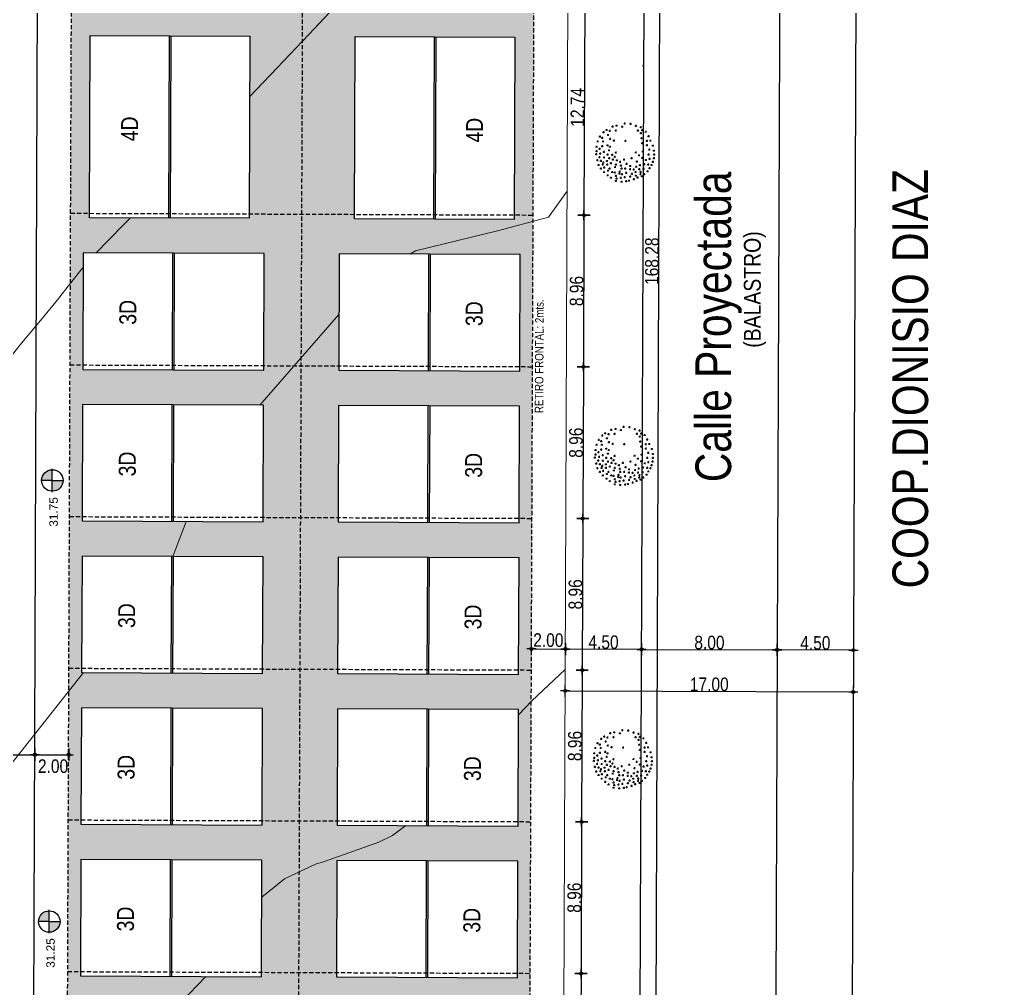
# Model space of a CAD drawing. Header units: inches. Extents: x 203 to 1065, y -1127 to 921.
# Drawn here: x 620.7 to 679.2, y 673.3 to 730.5 of the extents above; entities that cross this region are included whole.
import ezdxf

# ---------------------------------------------------------------- set-up
doc = ezdxf.new("R2010")
doc.units = ezdxf.units.IN
doc.header["$MEASUREMENT"] = 0
doc.header["$PDMODE"] = 35
doc.linetypes.add('DASHED2', pattern=[0.375, 0.25, -0.125])
for name, color, linetype in [('calle', 3, 'Continuous'), ('COTAS', 7, 'Continuous'), ('Cumbreras', 140, 'Continuous'), ('CURVAS', 32, 'Continuous'), ('D3', 30, 'Continuous'), ('D4', 210, 'Continuous'), ('P-035', 3, 'Continuous'), ('Vegetación', 102, 'Continuous')]:
    doc.layers.add(name, color=color, linetype=linetype)
doc.layers.add('Limite terrenos', color=2, linetype='DASHED2', transparency=0.4)
doc.styles.add('COVINFUNSAN', font='arial.ttf', dxfattribs={"height": 0.5})
doc.styles.add('TECHNICLITE', font='techl___.ttf')
doc.dimstyles.new('1-100', dxfattribs={"dimscale": 0, "dimtxt": 0.09, "dimasz": 0.03, "dimexe": 0.12, "dimexo": 0.2, "dimgap": 0.005, "dimtad": 3, "dimzin": 0, "dimdsep": 46, "dimtxsty": 'TECHNICLITE', "dimblk1": 'COTA', "dimblk2": 'COTA', "dimsah": 1, "dimcen": 2.5, "dimse1": 1, "dimse2": 1, "dimclrd": 7, "dimclre": 7, "dimclrt": 7, "dimadec": 0, "dimazin": 0, "dimtfac": 1, "dimtdec": 6, "dimtmove": 2, "dimatfit": 3, "dimldrblk": 'COTA', "dimfxl": 1, "dimtolj": 1, "dimtzin": 0, "dimarcsym": 0})

# ---------------------------------------------------------------- blocks, each defined once
blk = doc.blocks.new('RB13')
for p, q in [((-0.095, 0.4938), (-0.095, 0.4627)), ((0.0013, 0.4967), (0.0013, 0.4655)), ((-0.0794, 0.4783), (-0.1105, 0.4783)), ((0.0169, 0.4811), (-0.0143, 0.4811)), ((-0.1827, 0.4598), (-0.1827, 0.4287)), ((0.1343, 0.4627), (0.1343, 0.4315)), ((-0.1671, 0.4443), (-0.1983, 0.4443)), ((0.0437, 0.4457), (0.0437, 0.4145)), ((0.1499, 0.4471), (0.1187, 0.4471)), ((0.2022, 0.4485), (0.2022, 0.4173)), ((-0.2619, 0.4372), (-0.2619, 0.406)), ((0.0593, 0.4301), (0.0281, 0.4301)), ((0.2178, 0.4329), (0.1866, 0.4329)), ((-0.2463, 0.4216), (-0.2775, 0.4216)), ((0.3013, 0.3918), (0.3013, 0.3607)), ((-0.2874, 0.389), (-0.2874, 0.3578)), ((-0.2167, 0.3833), (-0.2167, 0.3522)), ((0.1484, 0.3833), (0.1484, 0.3522)), ((0.2475, 0.3777), (0.2475, 0.3465)), ((0.3168, 0.3762), (0.2857, 0.3762)), ((-0.344, 0.3635), (-0.344, 0.3323)), ((-0.2718, 0.3734), (-0.303, 0.3734)), ((-0.2011, 0.3677), (-0.2322, 0.3677)), ((0.164, 0.3677), (0.1328, 0.3677)), ((0.2631, 0.3621), (0.2319, 0.3621)), ((-0.3284, 0.3479), (-0.3596, 0.3479)), ((0.3494, 0.355), (0.3494, 0.3238)), ((-0.2648, 0.338), (-0.2648, 0.3068)), ((0.365, 0.3394), (0.3338, 0.3394)), ((-0.2492, 0.3224), (-0.2803, 0.3224)), ((0.2758, 0.3097), (0.2758, 0.2785)), ((0.2914, 0.2941), (0.2602, 0.2941)), ((-0.3893, 0.2898), (-0.3893, 0.2587)), ((0.4088, 0.2842), (0.4088, 0.253)), ((-0.3737, 0.2742), (-0.4049, 0.2742)), ((0.3692, 0.2615), (0.3692, 0.2303)), ((0.4244, 0.2686), (0.3932, 0.2686)), ((-0.2733, 0.2587), (-0.2733, 0.2275)), ((0.2418, 0.2445), (0.2418, 0.2133)), ((0.3848, 0.2459), (0.3536, 0.2459)), ((-0.2577, 0.2431), (-0.2888, 0.2431)), ((0.2574, 0.2289), (0.2262, 0.2289)), ((-0.4204, 0.2162), (-0.4204, 0.185)), ((-0.3638, 0.2133), (-0.3638, 0.1822)), ((-0.0101, 0.2133), (-0.0101, 0.1822)), ((0.1796, 0.219), (0.1796, 0.1878)), ((-0.4048, 0.2006), (-0.436, 0.2006)), ((-0.3482, 0.1977), (-0.3794, 0.1977)), ((0.0055, 0.1977), (-0.0256, 0.1977)), ((0.1951, 0.2034), (0.164, 0.2034)), ((0.3579, 0.2048), (0.3579, 0.1737)), ((0.4456, 0.2048), (0.4456, 0.1737)), ((0.3734, 0.1892), (0.3423, 0.1892)), ((0.4612, 0.1892), (0.43, 0.1892)), ((-0.2874, 0.1737), (-0.2874, 0.1425)), ((-0.2718, 0.1581), (-0.303, 0.1581)), ((-0.4629, 0.134), (-0.4629, 0.1028)), ((-0.3638, 0.1425), (-0.3638, 0.1113)), ((0.2843, 0.1397), (0.2843, 0.1085)), ((-0.4473, 0.1184), (-0.4785, 0.1184)), ((-0.3482, 0.1269), (-0.3794, 0.1269)), ((0.2447, 0.117), (0.2447, 0.0858)), ((0.2999, 0.1241), (0.2687, 0.1241)), ((0.3692, 0.1255), (0.3692, 0.0943)), ((0.4626, 0.117), (0.4626, 0.0858)), ((0.2602, 0.1014), (0.2291, 0.1014)), ((0.3848, 0.1099), (0.3536, 0.1099)), ((0.4782, 0.1014), (0.447, 0.1014)), ((-0.4034, 0.0717), (-0.4034, 0.0405)), ((0.4145, 0.0802), (0.4145, 0.049)), ((-0.4799, 0.0518), (-0.4799, 0.0207)), ((-0.3879, 0.0561), (-0.419, 0.0561)), ((0.2588, 0.0575), (0.2588, 0.0263)), ((0.43, 0.0646), (0.3989, 0.0646)), ((-0.4643, 0.0362), (-0.4954, 0.0362)), ((-0.2959, 0.0405), (-0.2959, 0.0093)), ((0.2744, 0.0419), (0.2432, 0.0419)), ((0.4626, 0.0433), (0.4626, 0.0122)), ((-0.2803, 0.0249), (-0.3115, 0.0249)), ((-0.1799, 0.0235), (-0.1799, -0.0077)), ((0.1484, 0.0207), (0.1484, -0.0105)), ((0.3593, 0.0164), (0.3281, 0.0164)), ((0.3437, 0.032), (0.3437, 0.0008)), ((0.4782, 0.0277), (0.447, 0.0277)), ((-0.1643, 0.0079), (-0.1954, 0.0079)), ((0.164, 0.0051), (0.1328, 0.0051)), ((0.4031, 0.0037), (0.4031, -0.0275)), ((-0.4827, -0.0105), (-0.4827, -0.0417)), ((-0.3893, -0.0133), (-0.3893, -0.0445)), ((0.205, -0.0162), (0.205, -0.0473)), ((0.2843, -0.0133), (0.2843, -0.0445)), ((0.4187, -0.0119), (0.3876, -0.0119)), ((0.4711, -0.0077), (0.4711, -0.0388)), ((-0.4671, -0.0261), (-0.4983, -0.0261)), ((-0.3737, -0.0289), (-0.4049, -0.0289)), ((-0.2336, -0.0247), (-0.2336, -0.0558)), ((0.2206, -0.0318), (0.1895, -0.0318)), ((0.2999, -0.0289), (0.2687, -0.0289)), ((0.4866, -0.0233), (0.4555, -0.0233)), ((-0.218, -0.0403), (-0.2492, -0.0403)), ((0.1654, -0.0502), (0.1654, -0.0813)), ((0.3409, -0.0587), (0.3409, -0.0898)), ((0.4173, -0.0558), (0.4173, -0.087)), ((-0.477, -0.07), (-0.477, -0.1012)), ((-0.2874, -0.0672), (-0.2874, -0.0983)), ((-0.1119, -0.07), (-0.1119, -0.1012)), ((0.181, -0.0658), (0.1498, -0.0658)), ((0.256, -0.0728), (0.256, -0.104)), ((0.3565, -0.0743), (0.3253, -0.0743)), ((0.4329, -0.0714), (0.4017, -0.0714)), ((-0.4614, -0.0856), (-0.4926, -0.0856)), ((-0.4063, -0.0842), (-0.4063, -0.1153)), ((-0.2718, -0.0828), (-0.303, -0.0828)), ((-0.0964, -0.0856), (-0.1275, -0.0856)), ((0.0126, -0.0955), (0.0126, -0.1267)), ((0.1965, -0.0955), (0.1965, -0.1267)), ((0.2716, -0.0884), (0.2404, -0.0884)), ((-0.3907, -0.0998), (-0.4219, -0.0998)), ((-0.3468, -0.1012), (-0.3468, -0.1323)), ((0.0282, -0.1111), (-0.003, -0.1111)), ((0.1315, -0.1068), (0.1315, -0.138)), ((0.2121, -0.1111), (0.181, -0.1111)), ((0.4513, -0.104), (0.4513, -0.1352)), ((-0.3313, -0.1168), (-0.3624, -0.1168)), ((-0.1968, -0.1267), (-0.1968, -0.1578)), ((0.147, -0.1224), (0.1159, -0.1224)), ((0.2928, -0.1182), (0.2928, -0.1493)), ((0.3918, -0.1153), (0.3918, -0.1465)), ((0.4668, -0.1196), (0.4357, -0.1196)), ((-0.46, -0.1323), (-0.46, -0.1635)), ((-0.1813, -0.1423), (-0.2124, -0.1423)), ((0.0777, -0.1323), (0.0777, -0.1635)), ((0.3084, -0.1338), (0.2772, -0.1338)), ((0.3522, -0.1437), (0.3522, -0.1748)), ((0.4074, -0.1309), (0.3762, -0.1309)), ((-0.4445, -0.1479), (-0.4756, -0.1479)), ((0.0933, -0.1479), (0.0621, -0.1479)), ((0.2277, -0.155), (0.2277, -0.1862)), ((0.3678, -0.1593), (0.3366, -0.1593)), ((-0.3865, -0.1748), (-0.3865, -0.206)), ((-0.3185, -0.172), (-0.3185, -0.2032)), ((-0.0299, -0.1663), (-0.0299, -0.1975)), ((0.1456, -0.1777), (0.1456, -0.2088)), ((0.2433, -0.1706), (0.2121, -0.1706)), ((0.2899, -0.1777), (0.2899, -0.2088)), ((0.3635, -0.1748), (0.3635, -0.206)), ((-0.4402, -0.1833), (-0.4402, -0.2145)), ((-0.3709, -0.1904), (-0.402, -0.1904)), ((-0.303, -0.1876), (-0.3341, -0.1876)), ((-0.2478, -0.1862), (-0.2478, -0.2173)), ((-0.0143, -0.1819), (-0.0454, -0.1819)), ((0.0635, -0.1918), (0.0635, -0.223)), ((0.1612, -0.1933), (0.13, -0.1933)), ((0.3055, -0.1933), (0.2744, -0.1933)), ((0.3791, -0.1904), (0.3479, -0.1904)), ((0.4314, -0.1833), (0.4314, -0.2145)), ((-0.4246, -0.1989), (-0.4558, -0.1989)), ((-0.2322, -0.2018), (-0.2634, -0.2018)), ((-0.1883, -0.2117), (-0.1883, -0.2429)), ((-0.0893, -0.2003), (-0.0893, -0.2315)), ((0.0791, -0.2074), (0.0479, -0.2074)), ((0.447, -0.1989), (0.4159, -0.1989)), ((-0.1728, -0.2273), (-0.2039, -0.2273)), ((-0.0737, -0.2159), (-0.1049, -0.2159)), ((0.1598, -0.2173), (0.1598, -0.2485)), ((0.338, -0.2258), (0.338, -0.257)), ((-0.4063, -0.2344), (-0.4063, -0.2655)), ((-0.0072, -0.2429), (-0.0072, -0.274)), ((0.055, -0.2429), (0.055, -0.274)), ((0.1753, -0.2329), (0.1442, -0.2329)), ((0.2503, -0.2429), (0.2503, -0.274)), ((0.3536, -0.2414), (0.3225, -0.2414)), ((0.3918, -0.24), (0.3918, -0.2712)), ((-0.3907, -0.2499), (-0.4219, -0.2499)), ((-0.31, -0.2457), (-0.31, -0.2769)), ((-0.2365, -0.2514), (-0.2365, -0.2825)), ((-0.1459, -0.257), (-0.1459, -0.2882)), ((-0.0865, -0.2542), (-0.0865, -0.2854)), ((0.0084, -0.2584), (-0.0228, -0.2584)), ((0.0706, -0.2584), (0.0395, -0.2584)), ((0.2659, -0.2584), (0.2347, -0.2584)), ((0.4074, -0.2556), (0.3762, -0.2556)), ((-0.2945, -0.2613), (-0.3256, -0.2613)), ((-0.2209, -0.2669), (-0.252, -0.2669)), ((-0.1303, -0.2726), (-0.1615, -0.2726)), ((-0.0709, -0.2698), (-0.102, -0.2698)), ((0.2758, -0.2769), (0.2758, -0.308)), ((-0.3751, -0.2882), (-0.3751, -0.3194)), ((0.0833, -0.291), (0.0833, -0.3222)), ((0.2914, -0.2924), (0.2602, -0.2924)), ((-0.3596, -0.3038), (-0.3907, -0.3038)), ((-0.2591, -0.2967), (-0.2591, -0.3279)), ((-0.177, -0.2995), (-0.177, -0.3307)), ((0.0989, -0.3066), (0.0678, -0.3066)), ((0.1654, -0.308), (0.1654, -0.3392)), ((0.205, -0.2995), (0.205, -0.3307)), ((0.3409, -0.2995), (0.3409, -0.3307)), ((-0.2435, -0.3123), (-0.2747, -0.3123)), ((-0.1614, -0.3151), (-0.1926, -0.3151)), ((-0.0242, -0.3137), (-0.0242, -0.3449)), ((0.089, -0.3222), (0.089, -0.3534)), ((0.181, -0.3236), (0.1498, -0.3236)), ((0.2206, -0.3151), (0.1895, -0.3151)), ((0.3565, -0.3151), (0.3253, -0.3151)), ((-0.3214, -0.3364), (-0.3214, -0.3675)), ((-0.2563, -0.3364), (-0.2563, -0.3675)), ((-0.1148, -0.3307), (-0.1148, -0.3619)), ((-0.0086, -0.3293), (-0.0398, -0.3293)), ((0.0494, -0.3335), (0.0494, -0.3647)), ((0.1046, -0.3378), (0.0734, -0.3378)), ((-0.3058, -0.3519), (-0.3369, -0.3519)), ((-0.2407, -0.3519), (-0.2719, -0.3519)), ((-0.0992, -0.3463), (-0.1304, -0.3463)), ((0.065, -0.3491), (0.0338, -0.3491)), ((0.2814, -0.3534), (0.2814, -0.3845)), ((-0.2789, -0.3704), (-0.2789, -0.4015)), ((-0.1671, -0.3746), (-0.1983, -0.3746)), ((-0.1827, -0.359), (-0.1827, -0.3902)), ((-0.0893, -0.3732), (-0.0893, -0.4044)), ((0.1456, -0.3619), (0.1456, -0.393)), ((0.297, -0.3689), (0.2659, -0.3689)), ((-0.2633, -0.3859), (-0.2945, -0.3859)), ((-0.211, -0.3902), (-0.211, -0.4214)), ((-0.0737, -0.3888), (-0.1049, -0.3888)), ((0.0013, -0.3845), (0.0013, -0.4157)), ((0.1612, -0.3774), (0.13, -0.3774)), ((-0.1954, -0.4058), (-0.2266, -0.4058)), ((0.0169, -0.4001), (-0.0143, -0.4001)), ((0.0664, -0.3959), (0.0664, -0.427)), ((0.1343, -0.4044), (0.1343, -0.4355)), ((0.2277, -0.393), (0.2277, -0.4242)), ((-0.1487, -0.4185), (-0.1487, -0.4497)), ((0.0819, -0.4114), (0.0508, -0.4114)), ((0.1499, -0.4199), (0.1187, -0.4199)), ((0.2433, -0.4086), (0.2121, -0.4086)), ((-0.1331, -0.4341), (-0.1643, -0.4341)), ((-0.0695, -0.4412), (-0.0695, -0.4724)), ((-0.0242, -0.4497), (-0.0242, -0.4809)), ((0.1456, -0.4469), (0.1456, -0.478)), ((-0.0539, -0.4568), (-0.0851, -0.4568)), ((-0.0086, -0.4653), (-0.0398, -0.4653)), ((0.055, -0.4582), (0.055, -0.4894)), ((0.1612, -0.4624), (0.13, -0.4624)), ((0.0706, -0.4738), (0.0395, -0.4738))]:
    blk.add_line(p, q)
blk = doc.blocks.new('52312494')
at = {"xscale": 10, "zscale": 10}
blk.add_blockref('RB13', (0.076, -0.047), dxfattribs=at)
blk = doc.blocks.new('ARBOL39')
at = {"xscale": 0.15, "yscale": 1.5, "zscale": 0.15}
blk.add_blockref('52312494', (0, 0), dxfattribs=at)
blk = doc.blocks.new('COTA')
h = blk.add_hatch(color=256)
edge = h.paths.add_edge_path()
edge.add_arc((0, 0), 0.5, 0, 360)
for p, q in [((-1.5, 0), (1.5, 0)), ((0, 2), (0, -2))]:
    blk.add_line(p, q)
blk.add_circle((0, 0), 0.5)
blk = doc.blocks.new('*D129')
at = {"layer": 'COTAS', "color": 7, "lineweight": -2, "transparency": 16777216}
blk.add_line((616.263, 687.126), (621.403, 687.126), dxfattribs=at)
at = {"layer": 'Defpoints', "color": 0, "transparency": 16777216}
for p in [(616.083, 689.707), (621.583, 689.707), (621.583, 687.126)]:
    blk.add_point(p, dxfattribs=at)
at = {"layer": 'COTAS', "color": 7, "lineweight": -2, "transparency": 16777216, "xscale": 0.18, "yscale": 0.18, "zscale": 0.18, "rotation": 180}
blk.add_blockref('COTA', (616.083, 687.126), dxfattribs=at)
at = {"layer": 'COTAS', "color": 7, "lineweight": -2, "transparency": 16777216, "xscale": 0.18, "yscale": 0.18, "zscale": 0.18}
blk.add_blockref('COTA', (621.583, 687.126), dxfattribs=at)
at = {"layer": 'COTAS', "color": 7, "transparency": 16777216, "insert": (618.833, 687.54), "char_height": 0.8, "attachment_point": 5, "style": 'TECHNICLITE'}
blk.add_mtext('\\A1;5.50', dxfattribs=at)
blk = doc.blocks.new('*D130')
at = {"layer": 'COTAS', "color": 7, "lineweight": -2, "transparency": 16777216}
blk.add_line((621.763, 687.126), (623.403, 687.126), dxfattribs=at)
at = {"layer": 'Defpoints', "color": 0, "transparency": 16777216}
for p in [(621.583, 689.041), (623.583, 689.041), (623.583, 687.126)]:
    blk.add_point(p, dxfattribs=at)
at = {"layer": 'COTAS', "color": 7, "lineweight": -2, "transparency": 16777216, "xscale": 0.18, "yscale": 0.18, "zscale": 0.18, "rotation": 180}
blk.add_blockref('COTA', (621.583, 687.126), dxfattribs=at)
at = {"layer": 'COTAS', "color": 7, "lineweight": -2, "transparency": 16777216, "xscale": 0.18, "yscale": 0.18, "zscale": 0.18}
blk.add_blockref('COTA', (623.583, 687.126), dxfattribs=at)
at = {"layer": 'COTAS', "color": 7, "transparency": 16777216, "insert": (622.658, 686.447), "char_height": 0.8, "attachment_point": 5, "style": 'TECHNICLITE'}
blk.add_mtext('\\A1;2.00', dxfattribs=at)
blk = doc.blocks.new('*D168')
at = {"layer": 'COTAS', "color": 7, "lineweight": -2, "transparency": 16777216}
blk.add_line((654.038, 731.538), (653.99, 719.16), dxfattribs=at)
at = {"layer": 'Defpoints', "color": 0, "transparency": 16777216}
for p in [(651.041, 731.729), (650.992, 718.992), (653.99, 718.98)]:
    blk.add_point(p, dxfattribs=at)
at = {"layer": 'COTAS', "color": 7, "lineweight": -2, "transparency": 16777216, "xscale": 0.18, "yscale": 0.18, "zscale": 0.18}
for p, rotation in [((654.039, 731.718), 89.77979540843135), ((653.99, 718.98), 269.7797954084314)]:
    blk.add_blockref('COTA', p, dxfattribs=dict(at, rotation=rotation))
at = {"layer": 'COTAS', "color": 7, "transparency": 16777216, "insert": (653.603, 725.351), "char_height": 0.8, "attachment_point": 5, "rotation": 89.7798, "style": 'TECHNICLITE'}
blk.add_mtext('\\A1;12.74', dxfattribs=at)
blk = doc.blocks.new('*D169')
at = {"layer": 'COTAS', "color": 7, "lineweight": -2, "transparency": 16777216}
blk.add_line((653.989, 718.8), (653.956, 710.205), dxfattribs=at)
at = {"layer": 'Defpoints', "color": 0, "transparency": 16777216}
for p in [(650.992, 718.992), (650.958, 710.037), (653.955, 710.025)]:
    blk.add_point(p, dxfattribs=at)
at = {"layer": 'COTAS', "color": 7, "lineweight": -2, "transparency": 16777216, "xscale": 0.18, "yscale": 0.18, "zscale": 0.18}
for p, rotation in [((653.99, 718.98), 89.77979540845286), ((653.955, 710.025), 269.7797954084529)]:
    blk.add_blockref('COTA', p, dxfattribs=dict(at, rotation=rotation))
at = {"layer": 'COTAS', "color": 7, "transparency": 16777216, "insert": (653.557, 714.504), "char_height": 0.8, "attachment_point": 5, "rotation": 89.7798, "style": 'TECHNICLITE'}
blk.add_mtext('\\A1;8.96', dxfattribs=at)
blk = doc.blocks.new('*D170')
at = {"layer": 'COTAS', "color": 7, "lineweight": -2, "transparency": 16777216}
blk.add_line((653.955, 709.845), (653.922, 701.25), dxfattribs=at)
at = {"layer": 'Defpoints', "color": 0, "transparency": 16777216}
for p in [(650.958, 710.037), (650.923, 701.082), (653.921, 701.07)]:
    blk.add_point(p, dxfattribs=at)
at = {"layer": 'COTAS', "color": 7, "lineweight": -2, "transparency": 16777216, "xscale": 0.18, "yscale": 0.18, "zscale": 0.18}
for p, rotation in [((653.955, 710.025), 89.77979540843111), ((653.921, 701.07), 269.7797954084311)]:
    blk.add_blockref('COTA', p, dxfattribs=dict(at, rotation=rotation))
at = {"layer": 'COTAS', "color": 7, "transparency": 16777216, "insert": (653.523, 705.549), "char_height": 0.8, "attachment_point": 5, "rotation": 89.7798, "style": 'TECHNICLITE'}
blk.add_mtext('\\A1;8.96', dxfattribs=at)
blk = doc.blocks.new('*D171')
at = {"layer": 'COTAS', "color": 7, "lineweight": -2, "transparency": 16777216}
blk.add_line((653.92, 700.89), (653.887, 692.295), dxfattribs=at)
at = {"layer": 'Defpoints', "color": 0, "transparency": 16777216}
for p in [(650.923, 701.082), (650.889, 692.127), (653.887, 692.115)]:
    blk.add_point(p, dxfattribs=at)
at = {"layer": 'COTAS', "color": 7, "lineweight": -2, "transparency": 16777216, "xscale": 0.18, "yscale": 0.18, "zscale": 0.18}
for p, rotation in [((653.921, 701.07), 89.77979540842888), ((653.887, 692.115), 269.7797954084289)]:
    blk.add_blockref('COTA', p, dxfattribs=dict(at, rotation=rotation))
at = {"layer": 'COTAS', "color": 7, "transparency": 16777216, "insert": (653.488, 696.594), "char_height": 0.8, "attachment_point": 5, "rotation": 89.7798, "style": 'TECHNICLITE'}
blk.add_mtext('\\A1;8.96', dxfattribs=at)
blk = doc.blocks.new('*D172')
at = {"layer": 'COTAS', "color": 7, "lineweight": -2, "transparency": 16777216}
blk.add_line((653.886, 691.935), (653.853, 683.34), dxfattribs=at)
at = {"layer": 'Defpoints', "color": 0, "transparency": 16777216}
for p in [(650.889, 692.127), (650.854, 683.172), (653.852, 683.16)]:
    blk.add_point(p, dxfattribs=at)
at = {"layer": 'COTAS', "color": 7, "lineweight": -2, "transparency": 16777216, "xscale": 0.18, "yscale": 0.18, "zscale": 0.18}
for p, rotation in [((653.887, 692.115), 89.77979540843103), ((653.852, 683.16), 269.779795408431)]:
    blk.add_blockref('COTA', p, dxfattribs=dict(at, rotation=rotation))
at = {"layer": 'COTAS', "color": 7, "transparency": 16777216, "insert": (653.454, 687.639), "char_height": 0.8, "attachment_point": 5, "rotation": 89.7798, "style": 'TECHNICLITE'}
blk.add_mtext('\\A1;8.96', dxfattribs=at)
blk = doc.blocks.new('*D173')
at = {"layer": 'COTAS', "color": 7, "lineweight": -2, "transparency": 16777216}
blk.add_line((653.851, 682.98), (653.818, 674.385), dxfattribs=at)
at = {"layer": 'Defpoints', "color": 0, "transparency": 16777216}
for p in [(650.854, 683.172), (650.82, 674.217), (653.818, 674.205)]:
    blk.add_point(p, dxfattribs=at)
at = {"layer": 'COTAS', "color": 7, "lineweight": -2, "transparency": 16777216, "xscale": 0.18, "yscale": 0.18, "zscale": 0.18}
for p, rotation in [((653.852, 683.16), 89.77979540842888), ((653.818, 674.205), 269.7797954084289)]:
    blk.add_blockref('COTA', p, dxfattribs=dict(at, rotation=rotation))
at = {"layer": 'COTAS', "color": 7, "transparency": 16777216, "insert": (653.419, 678.685), "char_height": 0.8, "attachment_point": 5, "rotation": 89.7798, "style": 'TECHNICLITE'}
blk.add_mtext('\\A1;8.96', dxfattribs=at)
blk = doc.blocks.new('*D174')
at = {"layer": 'COTAS', "color": 7, "lineweight": -2, "transparency": 16777216}
blk.add_line((653.817, 674.025), (653.784, 665.431), dxfattribs=at)
at = {"layer": 'Defpoints', "color": 0, "transparency": 16777216}
for p in [(650.82, 674.217), (650.785, 665.262), (653.783, 665.251)]:
    blk.add_point(p, dxfattribs=at)
at = {"layer": 'COTAS', "color": 7, "lineweight": -2, "transparency": 16777216, "xscale": 0.18, "yscale": 0.18, "zscale": 0.18}
for p, rotation in [((653.818, 674.205), 89.77979540844055), ((653.783, 665.251), 269.7797954084405)]:
    blk.add_blockref('COTA', p, dxfattribs=dict(at, rotation=rotation))
at = {"layer": 'COTAS', "color": 7, "transparency": 16777216, "insert": (653.385, 669.73), "char_height": 0.8, "attachment_point": 5, "rotation": 89.7798, "style": 'TECHNICLITE'}
blk.add_mtext('\\A1;8.96', dxfattribs=at)
blk = doc.blocks.new('*D136')
at = {"layer": 'COTAS', "color": 7, "lineweight": -2, "transparency": 16777216}
blk.add_line((657.573, 693.346), (665.213, 693.317), dxfattribs=at)
at = {"layer": 'Defpoints', "color": 0, "transparency": 16777216}
for p in [(665.393, 693.316), (657.391, 692.786), (665.391, 692.755)]:
    blk.add_point(p, dxfattribs=at)
at = {"layer": 'COTAS', "color": 7, "lineweight": -2, "transparency": 16777216, "xscale": 0.18, "yscale": 0.18, "zscale": 0.18}
for p, rotation in [((657.393, 693.347), 179.7797954083714), ((665.393, 693.316), 359.7797954083713)]:
    blk.add_blockref('COTA', p, dxfattribs=dict(at, rotation=rotation))
at = {"layer": 'COTAS', "color": 7, "transparency": 16777216, "insert": (661.395, 693.746), "char_height": 0.8, "attachment_point": 5, "rotation": 359.7798, "style": 'TECHNICLITE'}
blk.add_mtext('\\A1;8.00', dxfattribs=at)
blk = doc.blocks.new('*D137')
at = {"layer": 'COTAS', "color": 7, "lineweight": -2, "transparency": 16777216}
blk.add_line((657.213, 693.348), (653.074, 693.364), dxfattribs=at)
at = {"layer": 'Defpoints', "color": 0, "transparency": 16777216}
for p in [(652.899, 694.849), (657.399, 694.831), (652.894, 693.364)]:
    blk.add_point(p, dxfattribs=at)
at = {"layer": 'COTAS', "color": 7, "lineweight": -2, "transparency": 16777216, "xscale": 0.18, "yscale": 0.18, "zscale": 0.18}
for p, rotation in [((652.894, 693.364), 179.7797954083714), ((657.393, 693.347), 359.7797954083714)]:
    blk.add_blockref('COTA', p, dxfattribs=dict(at, rotation=rotation))
at = {"layer": 'COTAS', "color": 7, "transparency": 16777216, "insert": (655.145, 693.769), "char_height": 0.8, "attachment_point": 5, "rotation": 359.7798, "style": 'TECHNICLITE'}
blk.add_mtext('\\A1;4.50', dxfattribs=at)
blk = doc.blocks.new('*D138')
at = {"layer": 'COTAS', "color": 7, "lineweight": -2, "transparency": 16777216}
blk.add_line((651.074, 693.371), (652.714, 693.365), dxfattribs=at)
at = {"layer": 'Defpoints', "color": 0, "transparency": 16777216}
for p in [(650.904, 696.116), (652.904, 696.108), (652.894, 693.364)]:
    blk.add_point(p, dxfattribs=at)
at = {"layer": 'COTAS', "color": 7, "lineweight": -2, "transparency": 16777216, "xscale": 0.18, "yscale": 0.18, "zscale": 0.18}
for p, rotation in [((650.894, 693.372), 179.7797954083735), ((652.894, 693.364), 359.7797954083735)]:
    blk.add_blockref('COTA', p, dxfattribs=dict(at, rotation=rotation))
at = {"layer": 'COTAS', "color": 7, "transparency": 16777216, "insert": (651.888, 693.889), "char_height": 0.8, "attachment_point": 5, "rotation": 359.7798, "style": 'TECHNICLITE'}
blk.add_mtext('\\A1;2.00', dxfattribs=at)
blk = doc.blocks.new('*D120')
at = {"layer": 'COTAS', "color": 7, "lineweight": -2, "transparency": 16777216}
blk.add_line((658.094, 632.301), (658.74, 800.224), dxfattribs=at)
at = {"layer": 'Defpoints', "color": 0, "transparency": 16777216}
for p in [(652.585, 800.428), (658.74, 800.404), (651.938, 632.145)]:
    blk.add_point(p, dxfattribs=at)
at = {"layer": 'COTAS', "color": 7, "lineweight": -2, "transparency": 16777216, "xscale": 0.18, "yscale": 0.18, "zscale": 0.18}
for p, rotation in [((658.74, 800.404), 89.77979540843003), ((658.094, 632.121), 269.7797954084301)]:
    blk.add_blockref('COTA', p, dxfattribs=dict(at, rotation=rotation))
at = {"layer": 'COTAS', "color": 7, "transparency": 16777216, "insert": (658.002, 716.264), "char_height": 0.8, "attachment_point": 5, "rotation": 89.7798, "style": 'TECHNICLITE'}
blk.add_mtext('\\A1;168.28', dxfattribs=at)
blk = doc.blocks.new('A$C70AF2EE4')
at = {"layer": 'Cumbreras'}
for p, q in [((-10.756, 4.755), (0, 4.755)), ((-10.756, 4.655), (0, 4.655))]:
    blk.add_line(p, q, dxfattribs=at)
at = {"layer": 'D4'}
blk.add_lwpolyline([(-10.756, 0), (0, 0), (0, 9.413), (-10.756, 9.413)], close=True, dxfattribs=at)
blk = doc.blocks.new('A$C2B9729C7')
at = {"layer": 'Cumbreras'}
for p, q in [((-5.39, 0), (-5.39, 6.88)), ((-5.29, 0), (-5.29, 6.88))]:
    blk.add_line(p, q, dxfattribs=at)
at = {"layer": 'D3'}
blk.add_lwpolyline([(-10.682, 0), (0, 0), (0, 6.88), (-10.682, 6.88)], close=True, dxfattribs=at)
blk = doc.blocks.new('*D185')
at = {"layer": 'COTAS', "color": 7, "lineweight": -2, "transparency": 16777216}
blk.add_line((669.713, 693.3), (665.573, 693.315), dxfattribs=at)
at = {"layer": 'Defpoints', "color": 0, "transparency": 16777216}
for p in [(665.399, 694.801), (669.899, 694.783), (665.393, 693.316)]:
    blk.add_point(p, dxfattribs=at)
at = {"layer": 'COTAS', "color": 7, "lineweight": -2, "transparency": 16777216, "xscale": 0.18, "yscale": 0.18, "zscale": 0.18}
for p, rotation in [((665.393, 693.316), 179.7797954083714), ((669.893, 693.299), 359.7797954083713)]:
    blk.add_blockref('COTA', p, dxfattribs=dict(at, rotation=rotation))
at = {"layer": 'COTAS', "color": 7, "transparency": 16777216, "insert": (667.645, 693.721), "char_height": 0.8, "attachment_point": 5, "rotation": 359.7798, "style": 'TECHNICLITE'}
blk.add_mtext('\\A1;4.50', dxfattribs=at)
blk = doc.blocks.new('*D192')
at = {"layer": 'COTAS', "color": 7, "lineweight": -2, "transparency": 16777216}
blk.add_line((653.064, 690.898), (669.704, 690.834), dxfattribs=at)
at = {"layer": 'Defpoints', "color": 0, "transparency": 16777216}
for p in [(652.883, 690.666), (669.883, 690.6), (669.884, 690.833)]:
    blk.add_point(p, dxfattribs=at)
at = {"layer": 'COTAS', "color": 7, "lineweight": -2, "transparency": 16777216, "xscale": 0.18, "yscale": 0.18, "zscale": 0.18}
for p, rotation in [((652.884, 690.898), 179.779795408371), ((669.884, 690.833), 359.7797954083709)]:
    blk.add_blockref('COTA', p, dxfattribs=dict(at, rotation=rotation))
at = {"layer": 'COTAS', "color": 7, "transparency": 16777216, "insert": (661.386, 691.279), "char_height": 0.8, "attachment_point": 5, "rotation": 359.7798, "style": 'TECHNICLITE'}
blk.add_mtext('\\A1;17.00', dxfattribs=at)

msp = doc.modelspace()

# ---------------------------------------------------------------- hatches: boundary and pattern name
at = {"layer": 'COTAS', "true_color": 0x939598}
h = msp.add_hatch(color=252, dxfattribs=at)
h.dxf.hatch_style = 1
h.paths.add_polyline_path([(621.985, 703.319), (622.601, 703.319), (622.601, 703.952, 0.405924)])
h.paths.add_polyline_path([(622.601, 703.319), (622.601, 702.686, 0.007096), (622.619, 702.686, 0.414214), (623.252, 703.319)])
h = msp.add_hatch(color=252, dxfattribs=at)
h.dxf.hatch_style = 1
h.paths.add_polyline_path([(621.806, 677.278), (622.421, 677.278), (622.421, 677.911, 0.405924)])
h.paths.add_polyline_path([(622.421, 677.278), (622.421, 676.645, 0.007096), (622.439, 676.645, 0.414214), (623.072, 677.278)])
at = {"layer": 'Vegetación', "linetype": 'ByBlock'}
h = msp.add_hatch(dxfattribs=at)
h.set_pattern_fill('GRASS', color=256, scale=0.7, angle=90)
h.paths.add_polyline_path([(631.938, 647.167), (624.17, 647.197), (624.171, 647.454), (622.621, 647.46), (622.608, 644.101), (629.246, 644.101), (629.246, 635.959), (626.455, 635.959), (626.455, 635.406), (623.877, 635.406), (623.877, 635.959), (622.577, 635.959), (622.57, 634.255), (631.938, 634.22), (631.938, 635.959), (631.679, 635.959), (631.679, 644.101), (631.938, 644.101)])
h.paths.add_polyline_path([(641.254, 647.131), (639.28, 647.139), (639.281, 647.396), (634.853, 647.413), (634.852, 647.156), (631.938, 647.167), (631.938, 644.101), (638.577, 644.101), (638.577, 635.959), (635.786, 635.959), (635.786, 635.406), (633.208, 635.406), (633.208, 635.959), (631.938, 635.959), (631.938, 634.22), (641.254, 634.185), (641.254, 635.959), (640.995, 635.959), (640.995, 644.101), (641.254, 644.101)])
h.paths.add_polyline_path([(650.717, 647.352), (649.962, 647.355), (649.961, 647.098), (641.254, 647.131), (641.254, 644.101), (647.893, 644.101), (647.893, 635.959), (645.102, 635.959), (645.102, 635.406), (642.524, 635.406), (642.524, 635.959), (641.254, 635.959), (641.254, 634.185), (647.666, 634.161, 0.414159), (650.677, 637.149)])
h.paths.add_polyline_path([(637.101, 656.36), (634.887, 656.368), (634.886, 656.111), (624.205, 656.152), (624.206, 656.409), (623.455, 656.412), (623.421, 647.457), (624.171, 647.454), (624.197, 654.077), (634.878, 654.036), (634.853, 647.413), (637.067, 647.405)])
h.paths.add_polyline_path([(637.136, 665.315), (634.922, 665.323), (634.921, 665.066), (624.239, 665.107), (624.24, 665.364), (623.49, 665.367), (623.455, 656.412), (624.206, 656.409), (624.231, 663.032), (634.913, 662.991), (634.887, 656.368), (637.101, 656.36)])
h.paths.add_polyline_path([(637.17, 674.269), (634.956, 674.278), (634.955, 674.021), (624.274, 674.062), (624.275, 674.319), (623.524, 674.322), (623.49, 665.367), (624.24, 665.364), (624.266, 671.987), (634.947, 671.946), (634.922, 665.323), (637.136, 665.315)])
h.paths.add_polyline_path([(637.204, 683.224), (634.991, 683.233), (634.99, 682.975), (624.308, 683.017), (624.309, 683.274), (623.559, 683.277), (623.524, 674.322), (624.275, 674.319), (624.3, 680.942), (634.982, 680.901), (634.956, 674.278), (637.17, 674.269)])
h.paths.add_polyline_path([(637.239, 692.179), (635.025, 692.188), (635.024, 691.93), (624.342, 691.971), (624.343, 692.229), (623.593, 692.232), (623.559, 683.277), (624.309, 683.274), (624.334, 689.897), (635.016, 689.856), (634.991, 683.233), (637.204, 683.224)])
h.paths.add_polyline_path([(637.273, 701.134), (635.059, 701.143), (635.059, 700.885), (624.377, 700.926), (624.378, 701.184), (623.628, 701.187), (623.593, 692.232), (624.343, 692.229), (624.369, 698.852), (635.051, 698.811), (635.025, 692.188), (637.239, 692.179)])
h.paths.add_polyline_path([(637.308, 710.089), (635.094, 710.098), (635.093, 709.84), (624.411, 709.881), (624.412, 710.139), (623.662, 710.142), (623.628, 701.187), (624.378, 701.184), (624.403, 707.807), (635.085, 707.766), (635.059, 701.143), (637.273, 701.134)])
h.paths.add_polyline_path([(637.342, 719.044), (634.229, 719.056), (634.228, 718.797), (624.815, 718.833), (624.816, 719.092), (623.696, 719.097), (623.662, 710.142), (624.412, 710.139), (624.438, 716.762), (635.119, 716.721), (635.094, 710.098), (637.308, 710.089)])
h.paths.add_polyline_path([(637.391, 731.782), (634.278, 731.794), (634.277, 731.535), (624.864, 731.571), (624.865, 731.83), (623.745, 731.834), (623.696, 719.097), (624.816, 719.092), (624.856, 729.589), (634.269, 729.553), (634.229, 719.056), (637.342, 719.044)])
h.paths.add_polyline_path([(637.44, 744.519), (634.327, 744.531), (634.326, 744.272), (624.913, 744.308), (624.914, 744.567), (623.794, 744.572), (623.745, 731.834), (624.865, 731.83), (624.905, 742.326), (634.318, 742.29), (634.278, 731.794), (637.391, 731.782)])
h.paths.add_polyline_path([(637.489, 757.257), (634.375, 757.269), (634.374, 757.01), (624.962, 757.046), (624.963, 757.305), (623.843, 757.309), (623.794, 744.572), (624.914, 744.567), (624.954, 755.064), (634.367, 755.028), (634.327, 744.531), (637.44, 744.519)])
h.paths.add_polyline_path([(637.538, 769.995), (633.789, 770.009), (633.788, 769.75), (625.646, 769.781), (625.647, 770.04), (623.892, 770.047), (623.843, 757.309), (624.963, 757.305), (625.003, 767.802), (634.416, 767.766), (634.375, 757.269), (637.489, 757.257)])
h.paths.add_polyline_path([(637.572, 778.949), (623.927, 779.002), (623.892, 770.047), (625.647, 770.04), (625.652, 771.31), (625.099, 771.312), (625.109, 773.89), (625.662, 773.888), (625.673, 776.679), (633.814, 776.648), (633.789, 770.009), (637.538, 769.995)])
h.paths.add_polyline_path([(641.312, 776.619), (649.454, 776.588), (649.444, 773.797), (649.997, 773.795), (649.987, 771.217), (649.434, 771.219), (649.429, 769.949), (651.188, 769.942), (651.222, 778.897), (637.572, 778.949), (637.538, 769.995), (641.287, 769.98)])
h.paths.add_polyline_path([(640.643, 767.742), (650.056, 767.705), (650.015, 757.209), (651.139, 757.204), (651.188, 769.942), (649.429, 769.949), (649.428, 769.69), (641.286, 769.721), (641.287, 769.98), (637.538, 769.995), (637.489, 757.257), (640.602, 757.245)])
h.paths.add_polyline_path([(640.594, 755.004), (650.007, 754.968), (649.966, 744.471), (651.09, 744.467), (651.139, 757.204), (650.015, 757.209), (650.014, 756.95), (640.601, 756.986), (640.602, 757.245), (637.489, 757.257), (637.44, 744.519), (640.553, 744.507)])
h.paths.add_polyline_path([(640.545, 742.266), (649.958, 742.23), (649.917, 731.734), (651.041, 731.729), (651.09, 744.467), (649.966, 744.471), (649.965, 744.212), (640.552, 744.248), (640.553, 744.507), (637.44, 744.519), (637.391, 731.782), (640.505, 731.77)])
h.paths.add_polyline_path([(640.496, 729.529), (649.909, 729.493), (649.868, 718.996), (650.992, 718.992), (651.041, 731.729), (649.917, 731.734), (649.916, 731.475), (640.504, 731.511), (640.505, 731.77), (637.391, 731.782), (637.342, 719.044), (640.456, 719.032)])
h.paths.add_polyline_path([(650.992, 718.992), (649.868, 718.996), (649.867, 718.737), (640.455, 718.773), (640.456, 719.032), (637.342, 719.044), (637.308, 710.089), (639.521, 710.081), (639.547, 716.704), (650.229, 716.663), (650.203, 710.04), (650.958, 710.037)])
h.paths.add_polyline_path([(639.512, 707.749), (650.194, 707.708), (650.169, 701.085), (650.923, 701.082), (650.958, 710.037), (650.203, 710.04), (650.202, 709.782), (639.52, 709.823), (639.521, 710.081), (637.308, 710.089), (637.273, 701.134), (639.487, 701.126)])
h.paths.add_polyline_path([(639.478, 698.794), (650.16, 698.753), (650.134, 692.13), (650.889, 692.127), (650.923, 701.082), (650.169, 701.085), (650.168, 700.827), (639.486, 700.868), (639.487, 701.126), (637.273, 701.134), (637.239, 692.179), (639.453, 692.171)])
h.paths.add_polyline_path([(639.444, 689.839), (650.125, 689.798), (650.1, 683.175), (650.854, 683.172), (650.889, 692.127), (650.134, 692.13), (650.133, 691.872), (639.452, 691.913), (639.453, 692.171), (637.239, 692.179), (637.204, 683.224), (639.418, 683.216)])
h.paths.add_polyline_path([(639.409, 680.884), (650.091, 680.843), (650.065, 674.22), (650.82, 674.217), (650.854, 683.172), (650.1, 683.175), (650.099, 682.917), (639.417, 682.958), (639.418, 683.216), (637.204, 683.224), (637.17, 674.269), (639.384, 674.261)])
h.paths.add_polyline_path([(639.375, 671.929), (650.056, 671.888), (650.031, 665.265), (650.785, 665.262), (650.82, 674.217), (650.065, 674.22), (650.064, 673.962), (639.383, 674.004), (639.384, 674.261), (637.17, 674.269), (637.136, 665.315), (639.349, 665.306)])
h.paths.add_polyline_path([(639.34, 662.974), (650.022, 662.933), (649.997, 656.31), (650.751, 656.307), (650.785, 665.262), (650.031, 665.265), (650.03, 665.008), (639.348, 665.049), (639.349, 665.306), (637.136, 665.315), (637.101, 656.36), (639.315, 656.351)])
h.paths.add_polyline_path([(639.306, 654.019), (649.988, 653.978), (649.962, 647.355), (650.717, 647.352), (650.751, 656.307), (649.997, 656.31), (649.996, 656.053), (639.314, 656.094), (639.315, 656.351), (637.101, 656.36), (637.067, 647.405), (639.281, 647.396)])

# ---------------------------------------------------------------- linework, layer by layer
at = {"layer": 'calle'}
msp.add_line((670.347, 811.404), (669.68, 637.748), dxfattribs=at)
at = {"layer": 'calle', "color": 4}
for p, q in [((657.177, 637.124), (657.779, 793.552)), ((621.351, 629.26), (621.915, 776.01))]:
    msp.add_line(p, q, dxfattribs=at)
msp.add_lwpolyline([(665.847, 811.406), (665.177, 637.094, 0.370627), (674.641, 627.557), (679.201, 627.54)], format="xyb", dxfattribs=at)
at = {"layer": 'COTAS'}
for p, q in [((622.601, 702.636), (622.601, 704.002)), ((622.601, 703.319), (621.935, 703.319)), ((622.601, 703.319), (623.302, 703.319)), ((622.421, 676.595), (622.421, 677.961)), ((622.421, 677.278), (621.756, 677.278)), ((622.421, 677.278), (623.122, 677.278))]:
    msp.add_line(p, q, dxfattribs=at)
for centre in [(622.619, 703.319), (622.439, 677.278)]:
    msp.add_circle(centre, 0.633, dxfattribs=at)
at = {"layer": 'CURVAS', "lineweight": 0}
for p, q in [((657.437, 727.791), (657.526, 727.926)), ((651.895, 718.864), (652.997, 720.405)), ((648.968, 718.073), (651.895, 718.864)), ((648.968, 718.073), (644.058, 716.869)), ((644.058, 716.869), (643.713, 716.688)), ((634.863, 707.767), (639.533, 713.125)), ((629.723, 698.831), (630.509, 700.903)), ((620.083, 686.442), (624.456, 691.971))]:
    msp.add_line(p, q, dxfattribs=at)
at = {"layer": 'CURVAS', "color": 41, "lineweight": 0}
msp.add_line((638.611, 680.803), (641.894, 681.958), dxfattribs=at)
for points in [[(634.255, 725.971), (635.887, 727.679), (637.747, 729.65), (639.291, 731.291), (640.501, 732.578), (640.508, 732.585)], [(625.2, 716.759), (625.902, 717.494), (626.883, 718.477), (627.228, 718.824)], [(619.469, 709.756), (620.704, 711.306), (621.928, 712.77), (622.92, 713.989), (623.683, 714.964), (624.373, 715.825), (624.435, 715.895)], [(652.889, 692.164), (650.919, 690.302), (650.123, 689.489)], [(643.487, 682.943), (642.695, 682.348), (641.894, 681.958)], [(638.611, 680.803), (638.146, 680.661), (636.316, 679.797), (634.973, 678.708)], [(631.672, 674.034), (630.191, 672.5), (629.59, 671.967)]]:
    msp.add_lwpolyline(points, dxfattribs=at)
at = {"layer": 'Limite terrenos'}
for p, q in [((650.677, 637.149), (651.275, 792.547)), ((623.421, 647.457), (623.927, 779.002)), ((637.067, 647.405), (637.572, 778.949)), ((623.696, 719.097), (650.992, 718.992)), ((623.662, 710.142), (650.958, 710.037)), ((623.628, 701.187), (650.923, 701.082)), ((623.593, 692.232), (650.889, 692.127)), ((623.559, 683.277), (650.854, 683.172)), ((623.524, 674.322), (650.82, 674.217))]:
    msp.add_line(p, q, dxfattribs=at)
at = {"layer": 'P-035', "color": 3, "lineweight": 0}
msp.add_line((652.677, 637.142), (653.282, 794.539), dxfattribs=at)

# ---------------------------------------------------------------- block references
at = {"layer": 'D3', "rotation": 359.779795408372}
for p in [(635.093, 709.84), (650.202, 709.782), (635.059, 700.885), (650.168, 700.827), (635.024, 691.93), (650.133, 691.872), (634.99, 682.975), (650.099, 682.917), (634.955, 674.021), (650.064, 673.962)]:
    msp.add_blockref('A$C2B9729C7', p, dxfattribs=at)
at = {"layer": 'D4', "xscale": -1, "rotation": 89.77979540839034}
for p in [(634.228, 718.797), (649.867, 718.737)]:
    msp.add_blockref('A$C70AF2EE4', p, dxfattribs=at)
at = {"layer": 'Vegetación', "xscale": -2.39420562439072, "yscale": 2.39420562439072, "zscale": 2.39420562439072}
for p in [(656.424, 722.832), (656.355, 704.922), (656.286, 687.013)]:
    msp.add_blockref('ARBOL39', p, dxfattribs=at)

# ---------------------------------------------------------------- texts
at = {"style": 'TECHNICLITE'}
for s, p in [('Calle Proyectada', (662.672, 703.221)), ('COOP.DIONISIO DIAZ', (674.296, 696.949))]:
    msp.add_text(s, height=2.10263, rotation=89.99772, dxfattribs=at).set_placement(p)
at = {"layer": 'COTAS'}
for s, height, rotation, style, p in [('4D', 1, 90, 'TECHNICLITE', (627.675, 723.348)), ('4D', 1, 90, 'TECHNICLITE', (648.029, 723.269)), ('(BALASTRO) ', 1, 90, 'TECHNICLITE', (664.427, 711.156)), ('3D', 1, 90, 'TECHNICLITE', (627.572, 712.516)), ('3D', 1, 90, 'TECHNICLITE', (648.011, 712.437)), ('RETIRO FRONTAL: 2mts.', 0.5, 89.7798, 'TECHNICLITE', (651.588, 707.297)), ('3D', 1, 90, 'TECHNICLITE', (627.538, 703.561)), ('3D', 1, 90, 'TECHNICLITE', (647.977, 703.482)), ('31.75', 0.5, 90, 'COVINFUNSAN', (622.939, 700.587)), ('3D', 1, 90, 'TECHNICLITE', (627.503, 694.606)), ('3D', 1, 90, 'TECHNICLITE', (647.942, 694.527)), ('3D', 1, 90, 'TECHNICLITE', (627.469, 685.651)), ('3D', 1, 90, 'TECHNICLITE', (647.908, 685.572)), ('3D', 1, 90, 'TECHNICLITE', (627.434, 676.696)), ('3D', 1, 90, 'TECHNICLITE', (647.873, 676.617)), ('31.25', 0.5, 90, 'COVINFUNSAN', (622.759, 674.545))]:
    msp.add_text(s, height=height, rotation=rotation, dxfattribs=dict(at, style=style)).set_placement(p)

# ---------------------------------------------------------------- dimensions: what is measured, and where the dimension line sits
for p1, p2, distance, picture, middle in [((651.938, 632.145), (652.585, 800.428), -6.155, '*D120', (658.002, 716.264)), ((651.041, 731.729), (650.992, 718.992), 2.998, '*D168', (653.603, 725.351)), ((650.992, 718.992), (650.958, 710.037), 2.998, '*D169', (653.557, 714.504)), ((650.958, 710.037), (650.923, 701.082), 2.998, '*D170', (653.523, 705.549)), ((650.923, 701.082), (650.889, 692.127), 2.998, '*D171', (653.488, 696.594)), ((657.399, 694.831), (652.899, 694.849), 1.484, '*D137', (655.145, 693.769)), ((669.899, 694.783), (665.399, 694.801), 1.484, '*D185', (667.645, 693.721)), ((657.391, 692.786), (665.391, 692.755), 0.561, '*D136', (661.395, 693.746)), ((650.889, 692.127), (650.854, 683.172), 2.998, '*D172', (653.454, 687.639)), ((652.883, 690.666), (669.883, 690.6), 0.232, '*D192', (661.386, 691.279)), ((650.854, 683.172), (650.82, 674.217), 2.998, '*D173', (653.419, 678.685)), ((650.82, 674.217), (650.785, 665.262), 2.998, '*D174', (653.385, 669.73))]:
    dim = msp.add_aligned_dim(p1=p1, p2=p2, distance=distance, dimstyle='1-100', override={"dimscale": 1, "dimtxt": 0.8, "dimasz": 0.18}, dxfattribs=at)
    dim.commit()
    dim.dimension.update_dxf_attribs({"geometry": picture, "text_midpoint": middle})
dim = msp.add_linear_dim(base=(652.894, 693.364), p1=(650.904, 696.116), p2=(652.904, 696.108), angle=359.7798, dimstyle='1-100', override={"dimscale": 1, "dimtxt": 0.8, "dimasz": 0.18}, dxfattribs=at)
dim.commit()
dim.dimension.update_dxf_attribs({"geometry": '*D138', "text_midpoint": (651.888, 693.889), "dimtype": 161})
dim = msp.add_linear_dim(base=(621.583, 687.126), p1=(616.083, 689.707), p2=(621.583, 689.707), dimstyle='1-100', override={"dimscale": 1, "dimtxt": 0.8, "dimasz": 0.18}, dxfattribs=at)
dim.commit()
dim.dimension.update_dxf_attribs({"geometry": '*D129', "text_midpoint": (618.833, 687.54)})
dim = msp.add_linear_dim(base=(623.583, 687.126), p1=(621.583, 689.041), p2=(623.583, 689.041), dimstyle='1-100', override={"dimscale": 1, "dimtxt": 0.8, "dimasz": 0.18}, dxfattribs=at)
dim.commit()
dim.dimension.update_dxf_attribs({"geometry": '*D130', "text_midpoint": (622.658, 686.447), "dimtype": 160})

doc.saveas('drawing.dxf')
